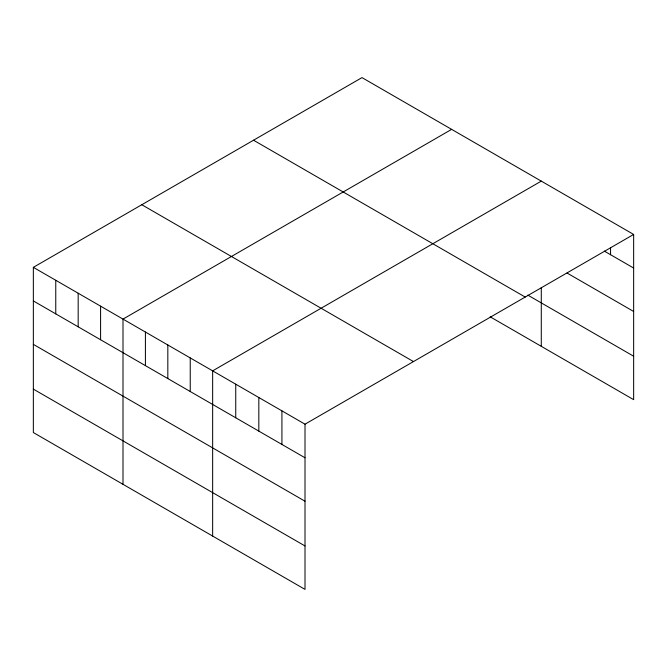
<?xml version="1.0" encoding="UTF-8"?>
<svg xmlns="http://www.w3.org/2000/svg" width="667" height="667" viewBox="0 0 667 667"><rect width="100%" height="100%" fill="white"/><g stroke="black" fill="none" stroke-linecap="round" stroke-linejoin="round"><path stroke-width="1" d="M33.35 267.342L305.011 424.187L305.011 589.395L33.35 432.549L33.35 267.342L361.989 77.605L633.65 234.45L633.65 399.658L490.187 316.825M451.634 129.365L123.003 319.101L123.003 484.309M541.287 181.124L212.648 370.86L212.648 536.068M305.011 424.187L633.65 234.45M604.344 251.117L633.65 268.042M567.042 273.02L633.65 311.472M527.839 295.131L633.65 356.22M253.535 140.22L525.204 297.065M141.796 204.736L413.465 361.572M33.35 300.934L305.011 457.779M33.35 344.364L305.011 501.209M33.35 389.119L305.011 545.956M610.555 247.582L610.555 254.711M541.287 287.644L541.287 346.331M281.924 410.855L281.924 444.447M258.829 397.524L258.829 431.115M235.743 384.192L235.743 417.784M190.237 357.921L190.237 391.512M167.826 344.981L167.826 378.573M145.414 332.041L145.414 365.633M100.584 306.161L100.584 339.753M78.172 293.222L78.172 326.813M55.761 280.282L55.761 313.874"/></g></svg>
